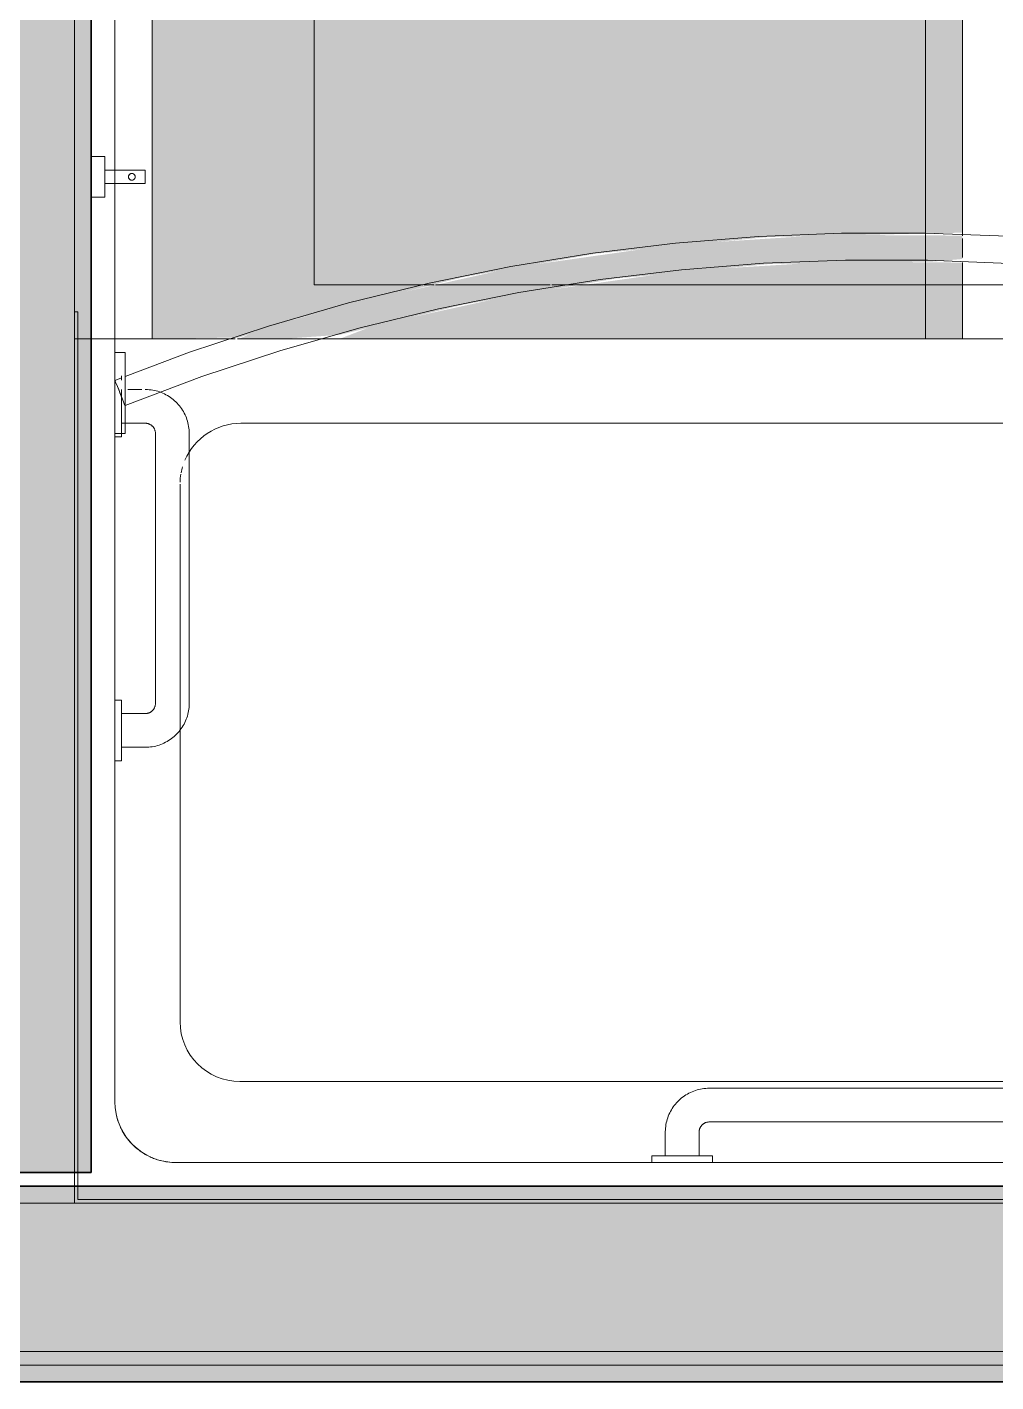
# Model space of a CAD drawing. Header units: inches. Extents: x 6 to 8416, y -388 to 6104.
# Drawn here: x 6486.7 to 6522.6, y 1568.9 to 1619.1 of the extents above; entities that cross this region are included whole.
import ezdxf

# ---------------------------------------------------------------- set-up
doc = ezdxf.new("R2010")
doc.units = ezdxf.units.IN
doc.header["$MEASUREMENT"] = 0
doc.linetypes.add('Dash 1_16_', pattern=[48, 24, -24])
doc.linetypes.add('Hidden 1_16_', pattern=[36, 24, -12])
for name, color, linetype, lineweight in [('A-GENM', 13, 'Continuous', 18), ('A-ROOM', 32, 'Continuous', 13), ('A-WALL', 113, 'Continuous', 25), ('A-WALL-PATT', 111, 'Continuous', 35), ('I-WALL', 2, 'Continuous', 25), ('P-SANR-FIXT', 6, 'Continuous', 18), ('Q-SPCQ', 91, 'Continuous', 18)]:
    doc.layers.add(name, color=color, linetype=linetype, lineweight=lineweight)

# ---------------------------------------------------------------- blocks, each defined once
blk = doc.blocks.new('GM BA Shower-Unit-Tub-Prefab-ICC ADA-AM - ICC Type B_ Option A Forward_ 60_W x 32_D-2224280-LEVEL 3 - PLAN Copy 1 Copy 1')
at = {"layer": 'A-GENM'}
blk.add_line((59.375, -32), (60, -32), dxfattribs=at)
blk = doc.blocks.new('PL BA Toilet-Unit-Two Piece-ICC ADA-AM - ICC Type B_ Side Approach_ Swing Up Bar-V591-LEVEL 3 - PLAN Copy 1 Copy 1')
at = {"layer": 'A-GENM', "linetype": 'Hidden 1_16_', "lineweight": 9}
for p, q in [((0, 56), (48, 56)), ((0, 56), (0, 51.974)), ((0, 51.923), (0, 51.557)), ((0, 51.513), (0, 47.263)), ((0, 47.204), (0, 46.672)), ((0, 46.672), (0, 23.078))]:
    blk.add_line(p, q, dxfattribs=at)
blk = doc.blocks.new('GM Clearance-Rect-AM - 30_ x 48_  - A117 2017 Existing _ Type B _ A117 2009 _ CBC-V578-LEVEL 3 - PLAN Copy 1 Copy 1')
at = {"layer": 'A-GENM', "linetype": 'Hidden 1_16_', "lineweight": 9, "transparency": 33554560}
h = blk.add_hatch(color=256, dxfattribs=at)
h.paths.add_polyline_path([(15, 0), (11.777, -0.051), (9.674, -0.744), (3.467, -2.289), (-1.424, -3.155), (-7.743, -3.767), (-13.169, -3.893), (-15, -3.933), (-15, -48), (15, -48), (15, -44.282), (14.75, -44.282), (14.75, -43.849), (15, -43.849), (15, -20.282), (14.75, -20.282), (14.75, -19.849), (15, -19.849), (15, -2.865)])
h.paths.add_polyline_path([(4.832, 0), (-15, 0), (-15, -2.824), (-10.323, -2.865), (-4.679, -2.522), (1.585, -1.633), (6.775, -0.496), (8.056, 0), (5.014, 0)])
h = blk.add_hatch(color=256, dxfattribs=at)
h.paths.add_polyline_path([(10.171, 0), (8.056, -0.148), (3.467, -1.272), (-2.174, -2.235), (-7.811, -2.769), (-13.927, -2.865), (-15, -2.958), (-15, -3.824), (-9.98, -3.852), (-4.314, -3.486), (1.607, -2.646), (6.775, -1.493), (10.872, -0.418), (11.777, 0), (10.546, 0)])
h.paths.add_polyline_path([(14.75, -19.849), (14.75, -20.282), (15, -20.254), (15, -19.849)])
h.paths.add_polyline_path([(14.75, -43.849), (14.75, -44.282), (15, -44.254), (15, -43.849)])
at = {"layer": 'A-GENM', "linetype": 'Hidden 1_16_', "lineweight": 9}
for p, q in [((-15, -2.824), (-15, 0)), ((-15, 0), (8.6, 0)), ((8.6, 0), (-15, 0)), ((-15, 0), (-15, -2.824)), ((-15, -2.824), (-15, 0)), ((-15, 0), (8.6, 0)), ((8.6, 0), (9.023, 0)), ((9.023, 0), (8.6, 0)), ((8.6, 0), (9.023, 0)), ((9.075, 0), (11.841, 0)), ((11.841, 0), (9.075, 0)), ((9.075, 0), (11.841, 0)), ((11.922, 0), (15, 0)), ((15, 0), (11.922, 0)), ((11.922, 0), (15, 0)), ((15, 0), (15, -19.849)), ((15, -19.849), (15, 0)), ((15, 0), (15, -19.849)), ((-15, -3.378), (-15, -3.012)), ((-15, -3.012), (-15, -3.378)), ((-15, -3.378), (-15, -3.012)), ((-15, -3.714), (-15, -3.38)), ((-15, -3.38), (-15, -3.714)), ((-15, -3.714), (-15, -3.38)), ((-15, -48), (-15, -3.821)), ((-15, -3.821), (-15, -48)), ((-15, -48), (-15, -3.821)), ((15, -19.849), (15, -20.038)), ((15, -20.038), (15, -19.849)), ((15, -19.849), (15, -20.038)), ((15, -20.065), (15, -20.254)), ((15, -20.254), (15, -20.065)), ((15, -20.065), (15, -20.254)), ((15, -20.254), (15, -43.849)), ((15, -43.849), (15, -20.254)), ((15, -20.254), (15, -43.849)), ((15, -43.849), (15, -44.038)), ((15, -44.038), (15, -43.849)), ((15, -43.849), (15, -44.038)), ((15, -44.065), (15, -44.254)), ((15, -44.254), (15, -44.065)), ((15, -44.065), (15, -44.254)), ((15, -44.254), (15, -48)), ((15, -48), (15, -44.254)), ((15, -44.254), (15, -48)), ((15, -48), (-15, -48)), ((-15, -48), (15, -48)), ((15, -48), (-15, -48))]:
    blk.add_line(p, q, dxfattribs=at)
blk = doc.blocks.new('z Nested-Shower Surround-Tub-Prefab - Variable-V581-LEVEL 3 - PLAN Copy 1 Copy 1')
at = {"layer": 'A-GENM'}
for p, q in [((60, 0), (0, 0)), ((60, -32), (60, 0)), ((60, -0.625), (60, -1.125)), ((56.25, -1.5), (3.75, -1.5)), ((3.75, -1.5), (56.25, -1.5)), ((56.25, -1.5), (3.75, -1.5)), ((60, -1.125), (60, -32)), ((58.5, -29.25), (58.5, -3.75)), ((58.5, -3.75), (58.5, -29.25)), ((58.5, -29.25), (58.5, -3.75)), ((53.877, -4.5), (6.371, -4.5)), ((56.089, -6.712), (56.089, -18.5)), ((56.089, -18.5), (56.089, -26.623)), ((53.839, -28.873), (6.409, -28.873)), ((58.5, -30.75), (58.5, -29.25)), ((58.5, -29.25), (58.5, -30.75)), ((58.5, -30.75), (58.5, -29.25)), ((58.5, -32), (58.5, -30.75)), ((58.5, -30.75), (58.5, -32)), ((58.5, -32), (58.5, -30.75)), ((9.275, -32), (27.125, -32)), ((27.125, -32), (50.725, -32)), ((50.725, -32), (51.148, -32)), ((51.2, -32), (53.966, -32)), ((54.047, -32), (57.125, -32)), ((57.125, -32), (58.5, -32)), ((58.5, -32), (60, -32)), ((59.375, -32), (58.5, -32)), ((59.875, -32), (59.375, -32))]:
    blk.add_line(p, q, dxfattribs=at)
at = {"layer": 'A-GENM', "lineweight": 9}
for p, q in [((60, 0), (0, 0)), ((0.125, -0.125), (59.875, -0.125)), ((59.875, -0.125), (59.875, -33)), ((60, -33), (60, 0)), ((59.875, -1.125), (59.875, -0.625)), ((60, -0.625), (60, -1.125)), ((59.875, -32), (59.875, -1.125)), ((60, -1.125), (60, -32)), ((59.875, -33), (59.875, -32)), ((60, -32), (60, -33)), ((59.875, -33), (60, -33)), ((60, -33), (59.875, -33))]:
    blk.add_line(p, q, dxfattribs=at)
at = {"layer": 'A-GENM'}
for centre, radius, start, end in [((56.25, -3.75), 2.25, 75, 90), ((56.25, -3.75), 2.25, 0, 90), ((56.25, -3.75), 2.25, 75, 90), ((56.25, -3.75), 2.25, 69.9713, 75), ((56.25, -3.75), 2.25, 69.9713, 75), ((56.25, -3.75), 2.25, 65.0287, 69.9713), ((56.25, -3.75), 2.25, 65.0287, 69.9713), ((56.25, -3.75), 2.25, 60, 65.0287), ((56.25, -3.75), 2.25, 60, 65.0287), ((56.25, -3.75), 2.25, 45, 60), ((56.25, -3.75), 2.25, 45, 60), ((56.25, -3.75), 2.25, 30, 45), ((56.25, -3.75), 2.25, 30, 45), ((56.25, -3.75), 2.25, 24.9713, 30), ((56.25, -3.75), 2.25, 24.9713, 30), ((56.25, -3.75), 2.25, 20.0287, 24.9713), ((56.25, -3.75), 2.25, 20.0287, 24.9713), ((56.25, -3.75), 2.25, 15, 20.0287), ((56.25, -3.75), 2.25, 15, 20.0287), ((56.25, -3.75), 2.25, 0, 15), ((56.25, -3.75), 2.25, 0, 15), ((53.877, -6.712), 2.212, 0, 90), ((53.839, -26.623), 2.25, 343.4257, 349.3325), ((53.839, -26.623), 2.25, 350.7008, 358.1713), ((53.839, -26.623), 2.25, 270, 336.9871)]:
    blk.add_arc(centre, radius, start, end, dxfattribs=at)
blk = doc.blocks.new('z Nested-Shower Grab Bars - Variable-V594-LEVEL 3 - PLAN Copy 1 Copy 1')
at = {"layer": 'A-GENM', "linetype": 'Dash 1_16_', "lineweight": 9}
for p, q in [((34.875, 0), (34.875, -0.25)), ((34.913, 0), (34.875, 0)), ((34.913, 0), (34.875, 0)), ((34.875, 0), (34.875, -0.25)), ((34.913, 0), (34.875, 0)), ((34.913, 0), (34.875, 0)), ((34.875, -0.25), (35.687, -0.25)), ((34.875, -0.25), (35.687, -0.25)), ((34.875, -0.25), (35.687, -0.25)), ((34.875, -0.25), (37.125, -0.25)), ((35.026, 0), (34.913, 0)), ((35.026, 0), (34.913, 0)), ((35.026, 0), (34.913, 0)), ((35.026, 0), (34.913, 0)), ((35.205, 0), (35.026, 0)), ((35.205, 0), (35.026, 0)), ((35.205, 0), (35.026, 0)), ((35.205, 0), (35.026, 0)), ((35.438, 0), (35.205, 0)), ((35.438, 0), (35.205, 0)), ((35.438, 0), (35.205, 0)), ((35.438, 0), (35.205, 0)), ((35.375, -0.25), (35.375, -1.125)), ((35.688, -0.25), (35.375, -0.25)), ((35.688, -0.25), (35.375, -0.25)), ((35.375, -0.25), (35.375, -1.125)), ((35.688, -0.25), (35.375, -0.25)), ((36.625, -0.25), (35.375, -0.25)), ((35.709, 0), (35.438, 0)), ((35.709, 0), (35.438, 0)), ((35.709, 0), (35.438, 0)), ((35.709, 0), (35.438, 0)), ((36.313, -0.25), (35.688, -0.25)), ((35.838, -0.25), (35.688, -0.25)), ((35.838, -0.25), (35.688, -0.25)), ((36, 0), (35.709, 0)), ((36, 0), (35.709, 0)), ((36, 0), (35.709, 0)), ((36, 0), (35.709, 0)), ((36, -0.25), (35.838, -0.25)), ((36, -0.25), (35.838, -0.25)), ((36.291, 0), (36, 0)), ((36.291, 0), (36, 0)), ((36.291, 0), (36, 0)), ((36.291, 0), (36, 0)), ((36.162, -0.25), (36, -0.25)), ((36.162, -0.25), (36, -0.25)), ((36.313, -0.25), (36.162, -0.25)), ((36.313, -0.25), (36.162, -0.25)), ((36.563, 0), (36.291, 0)), ((36.563, 0), (36.291, 0)), ((36.563, 0), (36.291, 0)), ((36.563, 0), (36.291, 0)), ((36.313, -0.25), (37.125, -0.25)), ((36.313, -0.25), (37.125, -0.25)), ((36.625, -0.25), (36.313, -0.25)), ((36.625, -0.25), (36.313, -0.25)), ((36.313, -0.25), (37.125, -0.25)), ((36.625, -0.25), (36.313, -0.25)), ((36.795, 0), (36.563, 0)), ((36.795, 0), (36.563, 0)), ((36.795, 0), (36.563, 0)), ((36.795, 0), (36.563, 0)), ((36.625, -1.125), (36.625, -0.25)), ((36.625, -1.125), (36.625, -0.25)), ((36.974, 0), (36.795, 0)), ((36.974, 0), (36.795, 0)), ((36.974, 0), (36.795, 0)), ((36.974, 0), (36.795, 0)), ((37.087, 0), (36.974, 0)), ((37.087, 0), (36.974, 0)), ((37.087, 0), (36.974, 0)), ((37.087, 0), (36.974, 0)), ((37.125, 0), (37.087, 0)), ((37.125, 0), (37.087, 0)), ((37.125, 0), (37.087, 0)), ((37.125, 0), (37.087, 0)), ((37.125, -0.25), (37.125, 0)), ((37.125, -0.25), (37.125, 0)), ((35, -1.5), (13, -1.5)), ((35, -1.5), (13, -1.5)), ((13, -2.75), (35, -2.75)), ((13, -2.75), (35, -2.75)), ((57, -14.875), (56.75, -14.875)), ((56.75, -14.875), (56.75, -17.125)), ((56.75, -14.875), (56.75, -15.687)), ((57, -14.913), (57, -14.875)), ((57, -14.913), (57, -14.875)), ((57, -15.026), (57, -14.913)), ((57, -15.026), (57, -14.913)), ((57, -15.205), (57, -15.026)), ((57, -15.205), (57, -15.026)), ((56.75, -15.375), (55.875, -15.375)), ((56.75, -16.625), (56.75, -15.375)), ((56.75, -15.688), (56.75, -15.375)), ((57, -15.438), (57, -15.205)), ((57, -15.438), (57, -15.205)), ((57, -15.709), (57, -15.438)), ((57, -15.709), (57, -15.438)), ((56.75, -15.838), (56.75, -15.688)), ((56.75, -16), (56.75, -15.838)), ((56.75, -16.162), (56.75, -16)), ((57, -16), (57, -15.709)), ((57, -16), (57, -15.709)), ((57, -16.291), (57, -16)), ((57, -16.291), (57, -16)), ((56.75, -16.313), (56.75, -16.162)), ((56.75, -16.313), (56.75, -17.125)), ((56.75, -16.625), (56.75, -16.313)), ((57, -16.563), (57, -16.291)), ((57, -16.563), (57, -16.291)), ((54.25, -17), (54.25, -27)), ((55.5, -27), (55.5, -17)), ((55.875, -16.625), (56.75, -16.625)), ((57, -16.795), (57, -16.563)), ((57, -16.795), (57, -16.563)), ((57, -16.974), (57, -16.795)), ((57, -16.974), (57, -16.795)), ((57, -17.087), (57, -16.974)), ((57, -17.087), (57, -16.974)), ((56.75, -17.125), (57, -17.125)), ((57, -17.125), (57, -17.087)), ((57, -17.125), (57, -17.087)), ((57, -26.875), (56.75, -26.875)), ((56.75, -26.875), (56.75, -27.709)), ((56.75, -26.875), (56.75, -27.687)), ((57, -26.913), (57, -26.875)), ((57, -26.913), (57, -26.875)), ((57, -27.026), (57, -26.913)), ((57, -27.026), (57, -26.913)), ((57, -27.205), (57, -27.026)), ((57, -27.205), (57, -27.026)), ((56.75, -27.375), (55.875, -27.375)), ((56.75, -27.688), (56.75, -27.375)), ((56.75, -27.688), (56.75, -27.375)), ((57, -27.438), (57, -27.205)), ((57, -27.438), (57, -27.205)), ((57, -27.709), (57, -27.438)), ((57, -27.709), (57, -27.438)), ((56.75, -27.838), (56.75, -27.688)), ((56.75, -27.838), (56.75, -27.688)), ((56.75, -28), (56.75, -27.838)), ((56.75, -28), (56.75, -27.838)), ((56.75, -28.162), (56.75, -28)), ((56.75, -28.162), (56.75, -28)), ((57, -28), (57, -27.749)), ((57, -28), (57, -27.749)), ((55.286, -28.515), (55.347, -28.537)), ((55.347, -28.537), (55.409, -28.557)), ((55.409, -28.557), (55.472, -28.574)), ((55.472, -28.574), (55.535, -28.589)), ((55.535, -28.589), (55.599, -28.601)), ((56.75, -28.313), (56.75, -28.162)), ((56.75, -28.541), (56.75, -28.162)), ((56.75, -28.541), (56.75, -28.313)), ((56.75, -28.604), (56.75, -28.541)), ((56.75, -28.604), (56.75, -28.541)), ((57, -28.503), (57, -28.113)), ((57, -28.503), (57, -28.113)), ((57, -28.795), (57, -28.563)), ((57, -28.795), (57, -28.563)), ((55.599, -28.601), (55.663, -28.611)), ((55.663, -28.611), (55.728, -28.618)), ((55.728, -28.618), (55.792, -28.623)), ((55.792, -28.623), (55.857, -28.625)), ((55.857, -28.625), (55.875, -28.625)), ((55.998, -28.625), (56.516, -28.625)), ((56.75, -28.625), (56.75, -28.604)), ((56.75, -28.625), (56.75, -28.604)), ((56.75, -28.974), (56.75, -29.087)), ((56.75, -28.974), (56.75, -29.087)), ((56.75, -29.087), (56.75, -29.125)), ((56.75, -29.087), (56.75, -29.125)), ((57, -29.125), (57, -28.974)), ((57, -29.125), (57, -28.974))]:
    blk.add_line(p, q, dxfattribs=at)
at = {"layer": 'A-GENM', "linetype": 'Dash 1_16_', "lineweight": 9, "flags": 128}
for points in [[(35.375, -1.125), (35.375, -1.14), (35.374, -1.155), (35.372, -1.17), (35.37, -1.185), (35.368, -1.2), (35.364, -1.214), (35.36, -1.229), (35.356, -1.243), (35.351, -1.257), (35.345, -1.271), (35.339, -1.285), (35.333, -1.298), (35.325, -1.311), (35.318, -1.324), (35.31, -1.337), (35.301, -1.349), (35.292, -1.361), (35.282, -1.372), (35.272, -1.383), (35.261, -1.394), (35.25, -1.404), (35.239, -1.414), (35.227, -1.423), (35.215, -1.432), (35.203, -1.441), (35.19, -1.448), (35.177, -1.456), (35.163, -1.463), (35.15, -1.469), (35.136, -1.475), (35.122, -1.48), (35.108, -1.484), (35.093, -1.488), (35.078, -1.492), (35.064, -1.495), (35.049, -1.497), (35.034, -1.498), (35.019, -1.5), (35.004, -1.5), (35, -1.5)], [(35, -2.75), (35.065, -2.749), (35.13, -2.745), (35.195, -2.738), (35.259, -2.729), (35.323, -2.718), (35.386, -2.703), (35.449, -2.687), (35.511, -2.668), (35.572, -2.646), (35.633, -2.622), (35.692, -2.595), (35.75, -2.566), (35.807, -2.535), (35.863, -2.502), (35.918, -2.466), (35.97, -2.428), (36.022, -2.389), (36.072, -2.347), (36.119, -2.303), (36.166, -2.257), (36.21, -2.21), (36.252, -2.16), (36.293, -2.109), (36.331, -2.057), (36.367, -2.003), (36.401, -1.948), (36.433, -1.891), (36.463, -1.833), (36.49, -1.774), (36.515, -1.714), (36.537, -1.653), (36.557, -1.591), (36.574, -1.528), (36.589, -1.465), (36.601, -1.401), (36.611, -1.337), (36.618, -1.272), (36.623, -1.208), (36.625, -1.143), (36.625, -1.125)], [(35.375, -1.125), (35.375, -1.14), (35.374, -1.155), (35.372, -1.17), (35.37, -1.185), (35.368, -1.2), (35.364, -1.214), (35.36, -1.229), (35.356, -1.243), (35.351, -1.257), (35.345, -1.271), (35.339, -1.285), (35.333, -1.298), (35.325, -1.311), (35.318, -1.324), (35.31, -1.337), (35.301, -1.349), (35.292, -1.361), (35.282, -1.372), (35.272, -1.383), (35.261, -1.394), (35.25, -1.404), (35.239, -1.414), (35.227, -1.423), (35.215, -1.432), (35.203, -1.441), (35.19, -1.448), (35.177, -1.456), (35.163, -1.463), (35.15, -1.469), (35.136, -1.475), (35.122, -1.48), (35.108, -1.484), (35.093, -1.488), (35.078, -1.492), (35.064, -1.495), (35.049, -1.497), (35.034, -1.498), (35.019, -1.5), (35.004, -1.5), (35, -1.5)], [(35, -2.75), (35.065, -2.749), (35.13, -2.745), (35.195, -2.738), (35.259, -2.729), (35.323, -2.718), (35.386, -2.703), (35.449, -2.687), (35.511, -2.668), (35.572, -2.646), (35.633, -2.622), (35.692, -2.595), (35.75, -2.566), (35.807, -2.535), (35.863, -2.502), (35.918, -2.466), (35.97, -2.428), (36.022, -2.389), (36.072, -2.347), (36.119, -2.303), (36.166, -2.257), (36.21, -2.21), (36.252, -2.16), (36.293, -2.109), (36.331, -2.057), (36.367, -2.003), (36.401, -1.948), (36.433, -1.891), (36.463, -1.833), (36.49, -1.774), (36.515, -1.714), (36.537, -1.653), (36.557, -1.591), (36.574, -1.528), (36.589, -1.465), (36.601, -1.401), (36.611, -1.337), (36.618, -1.272), (36.623, -1.208), (36.625, -1.143), (36.625, -1.125)], [(55.875, -15.375), (55.81, -15.376), (55.745, -15.38), (55.68, -15.387), (55.616, -15.396), (55.552, -15.407), (55.489, -15.422), (55.426, -15.438), (55.364, -15.457), (55.303, -15.479), (55.242, -15.503), (55.183, -15.53), (55.125, -15.559), (55.068, -15.59), (55.012, -15.623), (54.957, -15.659), (54.905, -15.697), (54.853, -15.736), (54.803, -15.778), (54.756, -15.822), (54.709, -15.868), (54.665, -15.915), (54.623, -15.965), (54.582, -16.016), (54.544, -16.068), (54.508, -16.122), (54.474, -16.177), (54.442, -16.234), (54.412, -16.292), (54.385, -16.351), (54.36, -16.411), (54.338, -16.472), (54.318, -16.534), (54.301, -16.597), (54.286, -16.66), (54.274, -16.724), (54.264, -16.788), (54.257, -16.853), (54.252, -16.917), (54.25, -16.982), (54.25, -17)], [(55.5, -17), (55.5, -16.985), (55.501, -16.97), (55.503, -16.955), (55.505, -16.94), (55.507, -16.925), (55.511, -16.911), (55.515, -16.896), (55.519, -16.882), (55.524, -16.868), (55.53, -16.854), (55.536, -16.84), (55.542, -16.827), (55.55, -16.814), (55.557, -16.801), (55.565, -16.788), (55.574, -16.776), (55.583, -16.764), (55.593, -16.753), (55.603, -16.742), (55.614, -16.731), (55.625, -16.721), (55.636, -16.711), (55.648, -16.702), (55.66, -16.693), (55.672, -16.684), (55.685, -16.677), (55.698, -16.669), (55.712, -16.662), (55.725, -16.656), (55.739, -16.65), (55.753, -16.645), (55.767, -16.641), (55.782, -16.637), (55.797, -16.633), (55.811, -16.63), (55.826, -16.628), (55.841, -16.627), (55.856, -16.625), (55.871, -16.625), (55.875, -16.625)], [(54.25, -27), (54.251, -27.065), (54.255, -27.13), (54.262, -27.195), (54.271, -27.259), (54.282, -27.323), (54.297, -27.386), (54.313, -27.449), (54.332, -27.511), (54.354, -27.572), (54.378, -27.633), (54.405, -27.692), (54.434, -27.75), (54.465, -27.807), (54.498, -27.863), (54.534, -27.918), (54.572, -27.97), (54.611, -28.022), (54.653, -28.072), (54.697, -28.119), (54.743, -28.166), (54.79, -28.21), (54.84, -28.252), (54.891, -28.293), (54.943, -28.331), (54.997, -28.367), (55.052, -28.401), (55.109, -28.433), (55.167, -28.463), (55.226, -28.49), (55.286, -28.515)], [(55.875, -27.375), (55.86, -27.375), (55.845, -27.374), (55.83, -27.372), (55.815, -27.37), (55.8, -27.368), (55.786, -27.364), (55.771, -27.36), (55.757, -27.356), (55.743, -27.351), (55.729, -27.345), (55.715, -27.339), (55.702, -27.333), (55.689, -27.325), (55.676, -27.318), (55.663, -27.31), (55.651, -27.301), (55.639, -27.292), (55.628, -27.282), (55.617, -27.272), (55.606, -27.261), (55.596, -27.25), (55.586, -27.239), (55.577, -27.227), (55.568, -27.215), (55.559, -27.203), (55.552, -27.19), (55.544, -27.177), (55.537, -27.163), (55.531, -27.15), (55.525, -27.136), (55.52, -27.122), (55.516, -27.108), (55.512, -27.093), (55.508, -27.078), (55.505, -27.064), (55.503, -27.049), (55.502, -27.034), (55.5, -27.019), (55.5, -27.004), (55.5, -27)]]:
    blk.add_lwpolyline(points, dxfattribs=at)
blk = doc.blocks.new('z Nested-Clearance-Shower-AM - Tub_Shower - ICC Type B - Option A_ Forward-V595-LEVEL 3 - PLAN Copy 1 Copy 1')
at = {"layer": 'A-GENM', "linetype": 'Hidden 1_16_', "lineweight": 9}
for p, q in [((0, -48), (0, 0)), ((0, 0), (30, 0)), ((30, 0), (30, -48)), ((15, -37.75), (11.25, -41.5)), ((11.25, -41.5), (15, -37.75)), ((18.75, -41.5), (15, -37.75)), ((15, -37.75), (16.188, -38.938)), ((16.188, -38.938), (18.75, -41.5)), ((11.25, -41.5), (12.664, -42.914)), ((12.664, -42.914), (11.25, -41.5)), ((12.664, -42.914), (14, -41.578)), ((14, -41.578), (13.602, -41.977)), ((14, -41.578), (14, -47)), ((14, -42.228), (14, -41.578)), ((16, -47), (16, -41.578)), ((16, -41.578), (17.336, -42.914)), ((16, -41.578), (16, -41.825)), ((17.336, -42.914), (18.75, -41.5)), ((18.75, -41.5), (18.43, -41.82)), ((13.602, -41.977), (12.664, -42.914)), ((16, -41.953), (16, -47)), ((17.336, -42.914), (16.25, -41.828)), ((18.182, -42.068), (17.336, -42.914)), ((14, -47), (14, -42.375)), ((14, -47), (16, -47)), ((16, -47), (14, -47)), ((30, -48), (0, -48))]:
    blk.add_line(p, q, dxfattribs=at)
blk = doc.blocks.new('SE BA Shower Curtain Rod-AM - 1_ Dia__ 76_ AFF-V387-LEVEL 3 - PLAN Copy 1 Copy 1')
at = {"layer": 'Q-SPCQ'}
for p, q in [((57, 1.5), (56.625, 1.5)), ((56.625, 1.5), (56.625, -1.5)), ((56.625, 1.5), (56.625, 0.75)), ((57, 0.75), (57, 1.5)), ((57, -1.5), (57, 1.5)), ((56.625, 0.75), (56.625, 0.391)), ((57, 0.388), (57, 0.75)), ((56.634, 0.449), (56.627, 0.464)), ((56.634, 0.449), (56.627, 0.464)), ((56.652, 0.402), (56.634, 0.449)), ((56.652, 0.402), (56.634, 0.449)), ((56.682, 0.328), (56.652, 0.402)), ((56.72, 0.232), (56.652, 0.402)), ((56.72, 0.232), (56.682, 0.328)), ((56.905, -0.232), (56.72, 0.232)), ((56.765, 0.12), (56.72, 0.232)), ((56.812, 0), (56.765, 0.12)), ((57, 0), (57, 0.388)), ((57, -0.388), (57, 0)), ((56.786, -0.544), (56.998, -0.464)), ((56.86, -0.12), (56.812, 0)), ((56.905, -0.232), (56.86, -0.12)), ((56.943, -0.328), (56.905, -0.232)), ((56.973, -0.402), (56.905, -0.232)), ((56.973, -0.402), (56.943, -0.328)), ((56.991, -0.449), (56.973, -0.402)), ((56.991, -0.449), (56.973, -0.402)), ((56.998, -0.464), (56.991, -0.449)), ((56.998, -0.464), (56.991, -0.449)), ((57, -0.75), (57, -0.388)), ((56.625, -0.75), (56.625, -1.5)), ((57, -1.5), (57, -0.75)), ((56.625, -1.5), (57, -1.5))]:
    blk.add_line(p, q, dxfattribs=at)
at = {"layer": 'Q-SPCQ', "flags": 128}
for points in [[(56.625, 0.464), (53.782, -0.604), (50.896, -1.558), (47.974, -2.395), (45.022, -3.115), (42.042, -3.716), (39.041, -4.198), (36.024, -4.56), (32.994, -4.8), (29.957, -4.919), (26.917, -4.916), (23.881, -4.792), (20.851, -4.547), (17.834, -4.181), (14.834, -3.694), (11.856, -3.088), (8.904, -2.363), (5.984, -1.52), (3.099, -0.562), (0.375, 0.464)], [(0.375, -0.604), (2.885, -1.547), (5.809, -2.513), (8.769, -3.362), (11.761, -4.091), (14.779, -4.7), (17.82, -5.189), (20.877, -5.555), (23.947, -5.798), (27.024, -5.919), (30.103, -5.916), (33.18, -5.791), (36.25, -5.542), (39.306, -5.171), (42.346, -4.678), (45.364, -4.063), (48.354, -3.329), (51.313, -2.475), (54.235, -1.504), (56.625, -0.605)]]:
    blk.add_lwpolyline(points, dxfattribs=at)
blk = doc.blocks.new('SE BA Robe Hook-AM - Robe Hook-V135-LEVEL 3 - PLAN Copy 1 Copy 1')
at = {"layer": 'Q-SPCQ'}
for p, q in [((-0.75, 0), (-0.75, -0.5)), ((-0.75, 0), (0, 0)), ((0, 0), (0.75, 0)), ((0.75, -0.5), (0.75, 0)), ((-0.75, -0.5), (0, -0.5)), ((-0.25, -0.5), (-0.25, -2)), ((-0.25, -0.5), (0, -0.5)), ((-0.236, -0.5), (0, -0.5)), ((-0.217, -0.5), (0, -0.5)), ((0, -0.5), (0.217, -0.5)), ((0, -0.5), (0.25, -0.5)), ((0, -0.5), (0.236, -0.5)), ((0, -0.5), (0.75, -0.5)), ((0.25, -2), (0.25, -0.5)), ((0, -2), (-0.25, -2)), ((0, -2), (-0.217, -2)), ((0.217, -2), (0, -2)), ((0.25, -2), (0, -2))]:
    blk.add_line(p, q, dxfattribs=at)
for start, end in [(360, 180), (165, 180), (180, 360), (180, 195), (150, 165), (120, 150), (105, 120), (90, 105), (75, 90), (60, 75), (45, 60), (30, 45), (15, 30), (0, 15), (345, 0), (195, 210), (210, 225), (225, 255), (255, 270), (270, 285), (285, 300), (300, 315), (315, 330), (330, 345)]:
    blk.add_arc((0, -1.5), 0.125, start, end, dxfattribs=at)

msp = doc.modelspace()

# ---------------------------------------------------------------- hatches: boundary and pattern name
at = {"layer": 'A-WALL-PATT', "lineweight": 25, "transparency": 33554560}
h = msp.add_hatch(color=10, dxfattribs=at)
h.paths.add_polyline_path([(6489.10283733, 1576.68577679), (6489.10283733, 1654.68577679), (6488.47783733, 1654.68577679), (6488.47783733, 1576.68577679)])
h.paths.add_polyline_path([(6488.47783733, 1690.68577679), (6489.10283733, 1690.68577679), (6489.10283733, 1694.56077679), (6488.47783733, 1694.56077679)])
h.paths.add_polyline_path([(6489.10283733, 1698.06077679), (6489.10283733, 1722.68577679), (6488.47783733, 1722.68577679), (6488.47783733, 1698.06077679)])
at = {"layer": 'A-WALL-PATT'}
h = msp.add_hatch(color=10, dxfattribs=at)
h.paths.add_polyline_path([(7615.29803685, 1575.56077679), (7653.66533733, 1575.56077679), (7653.66533733, 1576.18577679), (7160.10283733, 1576.18577679), (7160.10283733, 1575.56077679), (7598.42678685, 1575.56077679)])
h.paths.add_polyline_path([(7657.16533733, 1575.56077679), (7659.79033733, 1575.56077679), (7659.79033733, 1576.18577679), (7657.16533733, 1576.18577679)])
h.paths.add_polyline_path([(7124.10283733, 1575.56077679), (7124.10283733, 1576.18577679), (6928.04033733, 1576.18577679), (6928.04033733, 1575.56077679), (7109.16053685, 1575.56077679)])
h.paths.add_polyline_path([(6916.04033733, 1575.56077679), (6916.04033733, 1576.18577679), (6716.60283733, 1576.18577679), (6716.60283733, 1575.56077679), (6906.70553685, 1575.56077679)])
h.paths.add_polyline_path([(6670.50803685, 1575.56077679), (6680.60283733, 1575.56077679), (6680.60283733, 1576.18577679), (6566.04033733, 1576.18577679), (6566.04033733, 1575.56077679), (6636.76553685, 1575.56077679)])
h.paths.add_polyline_path([(6554.04033733, 1575.56077679), (6554.04033733, 1576.18577679), (6551.97783733, 1576.18577679), (6551.97783733, 1575.56077679), (6552.40928685, 1575.56077679)])
h.paths.add_polyline_path([(6548.47783733, 1575.56077679), (6548.47783733, 1576.18577679), (6054.91533733, 1576.18577679), (6054.91533733, 1575.56077679), (6535.53803685, 1575.56077679)])
h.paths.add_polyline_path([(6018.91533733, 1575.56077679), (6018.91533733, 1576.18577679), (5823.29033733, 1576.18577679), (5823.29033733, 1575.56077679), (5894.43053685, 1575.56077679)])
h.paths.add_polyline_path([(5810.07428685, 1575.56077679), (5810.79033733, 1575.56077679), (5810.79033733, 1576.18577679), (5537.91533733, 1576.18577679), (5537.91533733, 1575.56077679), (5793.20303685, 1575.56077679)])
h.paths.add_polyline_path([(5448.79033733, 1575.56077679), (5501.91533733, 1575.56077679), (5501.91533733, 1576.18577679), (5448.16533733, 1576.18577679), (5448.16533733, 1575.56077679)])
at = {"layer": 'A-WALL-PATT', "lineweight": 25}
h = msp.add_hatch(color=10, dxfattribs=at)
h.paths.add_polyline_path([(7649.04053685, 1568.93577679), (7649.79033733, 1568.93577679), (7649.79033733, 1569.56077679), (7160.10283733, 1569.56077679), (7160.10283733, 1568.93577679), (7615.29803685, 1568.93577679)])
h.paths.add_polyline_path([(7666.41533733, 1568.93577679), (7666.41533733, 1569.56077679), (7656.41533733, 1569.56077679), (7656.41533733, 1568.93577679), (7665.91178685, 1568.93577679)])
h.paths.add_polyline_path([(7124.10283733, 1568.93577679), (7124.10283733, 1569.56077679), (6716.60283733, 1569.56077679), (6716.60283733, 1568.93577679), (7109.16053685, 1568.93577679)])
h.paths.add_polyline_path([(6670.50803685, 1568.93577679), (6680.60283733, 1568.93577679), (6680.60283733, 1569.56077679), (6054.91533733, 1569.56077679), (6054.91533733, 1568.93577679), (6636.76553685, 1568.93577679)])
h.paths.add_polyline_path([(6018.91533733, 1568.93577679), (6018.91533733, 1569.56077679), (5537.91533733, 1569.56077679), (5537.91533733, 1568.93577679), (5894.43053685, 1568.93577679)])
h.paths.add_polyline_path([(5501.91533733, 1568.93577679), (5501.91533733, 1569.56077679), (5454.79033733, 1569.56077679), (5454.79033733, 1568.93577679), (5489.52053685, 1568.93577679)])
at = {"layer": 'I-WALL', "transparency": 33554560}
h = msp.add_hatch(color=10, dxfattribs=at)
h.paths.add_polyline_path([(6488.47783733, 1576.68577679), (6488.47783733, 1654.68577679), (6484.97783733, 1654.68577679), (6484.97783733, 1576.68577679)])
h.paths.add_polyline_path([(6488.47783733, 1690.68577679), (6488.47783733, 1723.31077679), (6484.97783733, 1723.31077679), (6484.97783733, 1690.68577679)])
at = {"layer": 'I-WALL'}
h = msp.add_hatch(color=10, dxfattribs=at)
h.paths.add_polyline_path([(7655.79033733, 1570.06077679), (7665.29033733, 1570.06077679), (7665.29033733, 1575.56077679), (7160.10283733, 1575.56077679), (7160.10283733, 1570.06077679), (7650.29033733, 1570.06077679)])
h.paths.add_polyline_path([(7124.10283733, 1570.06077679), (7124.10283733, 1575.56077679), (6716.60283733, 1575.56077679), (6716.60283733, 1570.06077679), (7109.16053685, 1570.06077679)])
h.paths.add_polyline_path([(6670.50803685, 1570.06077679), (6680.60283733, 1570.06077679), (6680.60283733, 1575.56077679), (6054.91533733, 1575.56077679), (6054.91533733, 1570.06077679), (6636.76553685, 1570.06077679)])
h.paths.add_polyline_path([(6018.91533733, 1570.06077679), (6018.91533733, 1575.56077679), (5537.91533733, 1575.56077679), (5537.91533733, 1570.06077679), (5894.43053685, 1570.06077679)])
h.paths.add_polyline_path([(5489.52053685, 1570.06077679), (5501.91533733, 1570.06077679), (5501.91533733, 1575.56077679), (5448.79033733, 1575.56077679), (5448.79033733, 1570.06077679), (5455.77803685, 1570.06077679)])
h = msp.add_hatch(color=10, dxfattribs=at)
h.paths.add_polyline_path([(7665.79033733, 1569.56077679), (7665.79033733, 1570.06077679), (7655.79033733, 1570.06077679), (7655.79033733, 1569.56077679), (7656.41533733, 1569.56077679)])
h.paths.add_polyline_path([(7649.04053685, 1569.56077679), (7650.29033733, 1569.56077679), (7650.29033733, 1570.06077679), (7160.10283733, 1570.06077679), (7160.10283733, 1569.56077679), (7615.29803685, 1569.56077679)])
h.paths.add_polyline_path([(7124.10283733, 1569.56077679), (7124.10283733, 1570.06077679), (6716.60283733, 1570.06077679), (6716.60283733, 1569.56077679), (7109.16053685, 1569.56077679)])
h.paths.add_polyline_path([(6680.60283733, 1569.56077679), (6680.60283733, 1570.06077679), (6054.91533733, 1570.06077679), (6054.91533733, 1569.56077679), (6670.50803685, 1569.56077679)])
h.paths.add_polyline_path([(6018.91533733, 1569.56077679), (6018.91533733, 1570.06077679), (5537.91533733, 1570.06077679), (5537.91533733, 1569.56077679), (5894.43053685, 1569.56077679)])
h.paths.add_polyline_path([(5455.77803685, 1569.56077679), (5501.91533733, 1569.56077679), (5501.91533733, 1570.06077679), (5454.29033733, 1570.06077679), (5454.29033733, 1569.56077679), (5454.79033733, 1569.56077679)])

# ---------------------------------------------------------------- linework, layer by layer
at = {"layer": 'A-ROOM', "lineweight": 9, "flags": 128}
msp.add_lwpolyline([(5823.91533733, 1576.18577679), (6553.41533733, 1576.18577679), (6553.41533733, 1698.68577679), (6554.91533733, 1698.68577679), (6554.91533733, 1861.31077679), (5855.19658733, 1861.31077679), (5821.91533733, 1861.31077679), (5821.91533733, 1734.18577679), (5823.91533733, 1734.18577679)], close=True, dxfattribs=at)
msp.add_lwpolyline([(7649.16533733, 1568.93577679), (6922.04033733, 1568.93577679), (6676.66564332, 1568.93577679), (6671.79003134, 1568.93577679), (6560.04033733, 1568.93577679), (5817.04033733, 1568.93577679), (5455.41533733, 1568.93577679)], dxfattribs=at)
at = {"layer": 'A-WALL', "lineweight": 9}
for p, q in [((6488.47783733, 1654.68577679), (6488.47783733, 1576.68577679)), ((6548.47783733, 1575.56077679), (6054.91533733, 1575.56077679)), ((6680.60283733, 1570.06077679), (6054.91533733, 1570.06077679)), ((6680.60283733, 1569.56077679), (6054.91533733, 1569.56077679))]:
    msp.add_line(p, q, dxfattribs=at)
at = {"layer": 'I-WALL', "lineweight": 35}
for p, q in [((6489.10283733, 1576.68577679), (6489.10283733, 1654.68577679)), ((6484.35283733, 1576.68577679), (6489.10283733, 1576.68577679)), ((6547.85283733, 1576.18577679), (6054.91533733, 1576.18577679)), ((6054.91533733, 1568.93577679), (6680.60283733, 1568.93577679))]:
    msp.add_line(p, q, dxfattribs=at)

# ---------------------------------------------------------------- block references
at = {"layer": 'A-GENM', "linetype": 'Hidden 1_16_', "lineweight": 9, "rotation": 180}
for name, p in [('z Nested-Clearance-Shower-AM - Tub_Shower - ICC Type B - Option A_ Forward-V595-LEVEL 3 - PLAN Copy 1 Copy 1', (6519.97783733, 1607.56077679)), ('GM Clearance-Rect-AM - 30_ x 48_  - A117 2017 Existing _ Type B _ A117 2009 _ CBC-V578-LEVEL 3 - PLAN Copy 1 Copy 1', (6506.35283733, 1607.56077679))]:
    msp.add_blockref(name, p, dxfattribs=at)
at = {"layer": 'A-GENM', "lineweight": 9, "rotation": 180}
msp.add_blockref('z Nested-Shower Surround-Tub-Prefab - Variable-V581-LEVEL 3 - PLAN Copy 1 Copy 1', (6548.47783733, 1575.56077679), dxfattribs=at)
at = {"layer": 'A-GENM', "rotation": 180}
msp.add_blockref('GM BA Shower-Unit-Tub-Prefab-ICC ADA-AM - ICC Type B_ Option A Forward_ 60_W x 32_D-2224280-LEVEL 3 - PLAN Copy 1 Copy 1', (6548.47783733, 1575.56077679), dxfattribs=at)
at = {"layer": 'A-GENM', "linetype": 'Dash 1_16_', "lineweight": 9, "rotation": 180}
msp.add_blockref('z Nested-Shower Grab Bars - Variable-V594-LEVEL 3 - PLAN Copy 1 Copy 1', (6546.97783733, 1577.06077679), dxfattribs=at)
at = {"layer": 'P-SANR-FIXT', "rotation": 90.00000000000131}
msp.add_blockref('PL BA Toilet-Unit-Two Piece-ICC ADA-AM - ICC Type B_ Side Approach_ Swing Up Bar-V591-LEVEL 3 - PLAN Copy 1 Copy 1', (6553.35283733, 1609.56077679), dxfattribs=at)
at = {"layer": 'Q-SPCQ'}
for name, p, rotation in [('SE BA Robe Hook-AM - Robe Hook-V135-LEVEL 3 - PLAN Copy 1 Copy 1', (6489.10283733, 1613.56077679), 90.00000000000131), ('SE BA Shower Curtain Rod-AM - 1_ Dia__ 76_ AFF-V387-LEVEL 3 - PLAN Copy 1 Copy 1', (6546.97783733, 1605.56077679), 180)]:
    msp.add_blockref(name, p, dxfattribs=dict(at, rotation=rotation))

doc.saveas('drawing.dxf')
